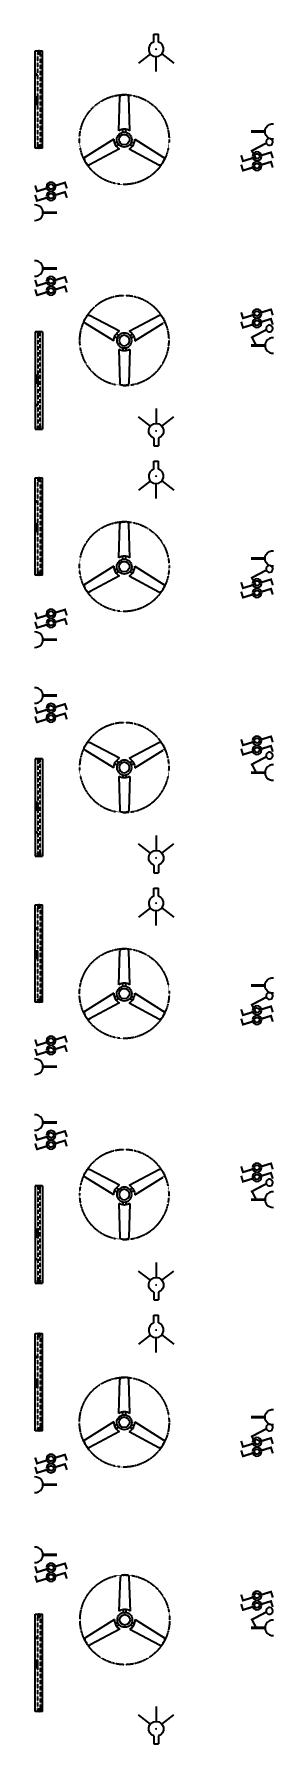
# Model space of a CAD drawing. Header units: inches. Extents: x 2669625 to 18251042, y -990446 to 2819736.
# Drawn here: x 10147928 to 10290921, y 756280 to 1774536 of the extents above; entities that cross this region are included whole.
import ezdxf
from ezdxf.enums import TextEntityAlignment as Align

# ---------------------------------------------------------------- set-up
doc = ezdxf.new("R2010")
doc.units = ezdxf.units.IN
doc.header["$MEASUREMENT"] = 0
doc.linetypes.add('DASHED', pattern=[0.75, 0.5, -0.25])
doc.layers.add('EMATE_LIGHTS', color=6, linetype='Continuous', lineweight=35)
doc.layers.add('EMATE_POINTS', color=1, linetype='Continuous', lineweight=35)
doc.styles.add('ROMAND', font='romand', dxfattribs={"height": 0.08})
doc.styles.get("Standard").update_dxf_attribs({"font": 'arial.ttf'})

# ---------------------------------------------------------------- blocks, each defined once
blk = doc.blocks.new('*U481')
at = {"const_width": 0.375}
blk.add_lwpolyline([(2.9, 0), (1.04, 0)], dxfattribs=at)
blk.add_arc((0, 0), 1.04, 264.6917, 95.3083)
at = {"style": 'ROMAND'}
blk.add_attdef('TYPE', text='', height=1.5, dxfattribs=at).set_placement((0.31, -4.9), align=Align.CENTER)
at = {"style": 'ROMAND', "flags": 1}
for tag, p in [('WATT', (0.22, -7.19)), ('DESC', (0.22, -9.33))]:
    blk.add_attdef(tag, text='', height=1.5, dxfattribs=at).set_placement(p, align=Align.CENTER)
blk = doc.blocks.new('*X375')
at = {"color": 0}
for p, q in [((10989, 18473), (11024, 18508)), ((10989, 18479), (11019, 18508)), ((10989, 18484), (11013, 18508)), ((10989, 18490), (11007, 18508)), ((10989, 18496), (11002, 18508)), ((10989, 18501), (10996, 18508)), ((10989, 18507), (10990, 18508)), ((10995, 18473), (11030, 18508)), ((11000, 18473), (11036, 18508)), ((11006, 18473), (11041, 18508)), ((11012, 18473), (11047, 18508)), ((11017, 18473), (11053, 18508)), ((11023, 18473), (11058, 18508)), ((11029, 18473), (11064, 18508)), ((11034, 18473), (11070, 18508)), ((11040, 18473), (11075, 18508)), ((11046, 18473), (11081, 18508)), ((11051, 18473), (11087, 18508)), ((11057, 18473), (11089, 18505)), ((11063, 18473), (11089, 18499)), ((11068, 18473), (11089, 18494)), ((11074, 18473), (11089, 18488)), ((11080, 18473), (11089, 18483)), ((11085, 18473), (11089, 18477))]:
    blk.add_line(p, q, dxfattribs=at)
blk = doc.blocks.new('*X376')
at = {"color": 0}
for p, q in [((9206, 19683), (9225, 19701)), ((9206, 19688), (9219, 19701)), ((9207, 19678), (9231, 19701)), ((9210, 19675), (9236, 19701)), ((9213, 19672), (9242, 19701)), ((9216, 19670), (9244, 19698)), ((9221, 19669), (9244, 19692)), ((9227, 19669), (9244, 19687)), ((9233, 19669), (9244, 19681)), ((9238, 19669), (9244, 19675)), ((9244, 19669), (9244, 19670))]:
    blk.add_line(p, q, dxfattribs=at)
blk = doc.blocks.new('*X377')
at = {"color": 0}
for p, q in [((10468, 19677), (10492, 19701)), ((10468, 19683), (10486, 19701)), ((10468, 19688), (10481, 19701)), ((10468, 19694), (10475, 19701)), ((10468, 19700), (10469, 19701)), ((10468, 19671), (10497, 19700)), ((10471, 19669), (10500, 19698)), ((10477, 19669), (10503, 19695)), ((10483, 19669), (10505, 19692)), ((10488, 19669), (10506, 19687)), ((10495, 19670), (10505, 19681))]:
    blk.add_line(p, q, dxfattribs=at)
blk = doc.blocks.new('*U445')
for p, q in [((-650, 0), (650, 0)), ((-66, 0), (34, 0)), ((34, -35), (34, 0)), ((327, -22), (327, 0)), ((338, -22), (338, 0)), ((650, 0), (650, -100)), ((-650, -100), (-650, 0)), ((-650, -51), (-650, -49)), ((-650, -100), (650, -100)), ((-635, -34), (-612, -34)), ((-612, -66), (-635, -66)), ((-612, -34), (-612, -66)), ((-66, -35), (-66, 0)), ((-66, -35), (34, -35)), ((327, -22), (338, -22)), ((612, -34), (612, -66)), ((635, -34), (612, -34)), ((612, -66), (635, -66)), ((650, -51), (650, -49))]:
    blk.add_line(p, q)
at = {"linetype": 'DASHED'}
for p, q in [((-612, -34), (612, -34)), ((612, -66), (-612, -66))]:
    blk.add_line(p, q, dxfattribs=at)
for centre, start, end in [((-635, -49), 90, 180), ((-635, -51), 180, 270), ((635, -49), 0, 90), ((635, -51), 270, 0)]:
    blk.add_arc(centre, 15, start, end)
for name, p in [('*X376', (-9856, -19735)), ('*X375', (-11055, -18508)), ('*X377', (-9856, -19735))]:
    blk.add_blockref(name, p)
at = {"style": 'ROMAND', "flags": 1}
for tag, p in [('WATT', (27, -9)), ('DESC', (27, -223))]:
    blk.add_attdef(tag, text='', height=150, dxfattribs=at).set_placement(p, align=Align.CENTER)
blk = doc.blocks.new('*U446')
for p, q in [((-0.32, 0), (0.32, 0)), ((-0.32, -1.05), (-0.32, 0)), ((0.32, -1.05), (0.32, 0)), ((-0.77, -2.64), (-2.35, -3.87)), ((0, -5), (0, -3)), ((0.77, -2.64), (2.35, -3.87))]:
    blk.add_line(p, q)
at = {"const_width": 0.138}
blk.add_lwpolyline([(0, -1.93, 1), (0, -2.07, 1)], format="xyb", close=True, dxfattribs=at)
for points in [[(-0.77, -2.64, 0.25, 0, 0), (-2.35, -3.87, 0, 0, 0)], [(0, -3, 0.25, 0, 0), (0, -5, 0, 0, 0)], [(0.77, -2.64, 0.25, 0, 0), (2.35, -3.87, 0, 0, 0)]]:
    blk.add_lwpolyline(points, format="xyseb")
blk.add_arc((0, -2), 1, 108.3745, 71.6255)
at = {"style": 'ROMAND'}
blk.add_attdef('TYPE', text='', height=1.5, dxfattribs=at).set_placement((0.2, -7), align=Align.CENTER)
at = {"style": 'ROMAND', "flags": 1}
for tag, p in [('WATT', (0.11, -9.29)), ('DESC', (0.11, -11.42))]:
    blk.add_attdef(tag, text='', height=1.5, dxfattribs=at).set_placement(p, align=Align.CENTER)
blk = doc.blocks.new('CFAN-1200')
for p, q in [((-75, 118), (-59, 570)), ((75, 118), (59, 570)), ((-140, 6), (-523, -234)), ((-20, 98), (-20, 139)), ((20, 98), (20, 139)), ((140, 6), (523, -234)), ((-65, -124), (-464, -336)), ((-95, -32), (-130, -52)), ((-75, -66), (-110, -87)), ((65, -124), (464, -336)), ((75, -66), (110, -87)), ((95, -32), (130, -52))]:
    blk.add_line(p, q)
at = {"linetype": 'DASHED'}
blk.add_circle((0, 0), 600, dxfattribs=at)
for radius in [100, 70]:
    blk.add_circle((0, 0), radius)
for centre, radius, start, end in [((-29, 569), 30, 92.9274, 177.9847), ((0, 0), 600, 87.0726, 92.9274), ((29, 569), 30, 2.0153, 87.0726), ((0, 0), 140, 177.6076, 242.3924), ((0, 0), 140, 57.6076, 122.3924), ((0, 0), 140, 297.6076, 2.3924), ((-508, -259), 30, 122.0153, 207.0726), ((0, 0), 600, 207.0726, 212.9274), ((-478, -310), 30, 212.9274, 297.9847), ((478, -310), 30, 242.0153, 327.0726), ((0, 0), 600, 327.0726, 332.9274), ((508, -259), 30, 332.9274, 57.9847)]:
    blk.add_arc(centre, radius, start, end)
at = {"style": 'ROMAND', "flags": 1}
for tag, p in [('WATT', (0, -381)), ('DESC', (0, -595))]:
    blk.add_attdef(tag, text='', height=150, dxfattribs=at).set_placement(p, align=Align.CENTER)
blk = doc.blocks.new('*U482')
at = {"const_width": 0.283}
for points in [[(-2.45, 0.76), (-3.75, 1.16), (-4, 0.39)], [(-1.3, 0.4), (0, 0), (0.24, 0.78)]]:
    blk.add_lwpolyline(points, dxfattribs=at)
blk.add_circle((-1.87, 0.62), 0.602)
at = {"extrusion": (0, 0, -1)}
blk.add_ellipse((-1.87, 0.62), major_axis=(0, 0.339), ratio=1, start_param=0.548994, end_param=6.832179, dxfattribs=at)
at = {"flags": 1}
blk.add_attdef('WATTS', text='', height=2, dxfattribs=at).set_placement((0.92, -0.27), align=Align.CENTER)
blk.add_attdef('CIRC', text='', height=2).set_placement((0.92, -2.27), align=Align.CENTER)
blk = doc.blocks.new('*U483')
at = {"const_width": 0.283}
blk.add_lwpolyline([(0.88, -0.16), (2.8, -1.17), (2.29, -2.13)], dxfattribs=at)
blk.add_ellipse((0.45, 0), major_axis=(-0.32, -0.32), ratio=1, start_param=0.548994, end_param=6.832179)
blk.add_attdef('CIRC', text='', height=2).set_placement((1.96, 3.93), align=Align.CENTER)
at = {"flags": 1}
blk.add_attdef('WATTS', text='', height=2, dxfattribs=at).set_placement((1.96, 1.01), align=Align.CENTER)
blk = doc.blocks.new('*U484')
at = {"const_width": 0.375}
blk.add_lwpolyline([(-2.9, 0), (-1.04, 0)], dxfattribs=at)
blk.add_arc((0, 0), 1.04, 84.6917, 275.3083)
at = {"style": 'ROMAND'}
blk.add_attdef('TYPE', text='', height=1.5, dxfattribs=at).set_placement((0.31, -4.9), align=Align.CENTER)
at = {"style": 'ROMAND', "flags": 1}
for tag, p in [('WATT', (0.22, -7.19)), ('DESC', (0.22, -9.33))]:
    blk.add_attdef(tag, text='', height=1.5, dxfattribs=at).set_placement(p, align=Align.CENTER)

msp = doc.modelspace()

# ---------------------------------------------------------------- block references
at = {"layer": 'EMATE_LIGHTS'}
for name, p, xscale, yscale, zscale in [('*U446', (10220699, 1774536), 4452.348483985859, 4452.348483985859, 4452.348483985859), ('CFAN-1200', (10201706, 1711763), 44.5234848398586, 44.5234848398586, 44.5234848398586), ('*U446', (10220699, 1520206), 4452.348483985859, 4452.348483985859, 4452.348483985859), ('CFAN-1200', (10201706, 1457432), 44.5234848398586, 44.5234848398586, 44.5234848398586), ('*U446', (10220699, 1265875), 4452.348483985859, 4452.348483985859, 4452.348483985859), ('CFAN-1200', (10201706, 1203101), 44.5234848398586, 44.5234848398586, 44.5234848398586), ('*U446', (10220694, 1011595), 4452.348483985859, 4452.348483985859, 4452.348483985859), ('CFAN-1200', (10201706, 947812), 44.5234848398586, 44.5234848398586, 44.5234848398586), ('CFAN-1200', (10202026, 830115), 44.5234848398586, 44.5234848398586, 44.5234848398586)]:
    msp.add_blockref(name, p, dxfattribs=dict(at, xscale=xscale, yscale=yscale, zscale=zscale))
for name, p, xscale, yscale, zscale, rotation in [('*U445', (10148558, 1735605), 44.5234848398586, 44.5234848398586, 44.5234848398586, 90), ('CFAN-1200', (10201706, 1592085), -44.5234848398586, 44.5234848398586, 44.5234848398586, 180), ('*U445', (10148558, 1568242), -44.5234848398586, 44.5234848398586, 44.5234848398586, 90), ('*U446', (10220699, 1529311), -4452.348483985859, 4452.348483985859, 4452.348483985859, 180), ('*U445', (10148558, 1481274), 44.5234848398586, 44.5234848398586, 44.5234848398586, 90), ('CFAN-1200', (10201706, 1337754), -44.5234848398586, 44.5234848398586, 44.5234848398586, 180), ('*U445', (10148558, 1313912), -44.5234848398586, 44.5234848398586, 44.5234848398586, 90), ('*U446', (10220699, 1274981), -4452.348483985859, 4452.348483985859, 4452.348483985859, 180), ('*U445', (10148558, 1226944), 44.5234848398586, 44.5234848398586, 44.5234848398586, 90), ('CFAN-1200', (10201706, 1083423), -44.5234848398586, 44.5234848398586, 44.5234848398586, 180), ('*U445', (10148558, 1059581), -44.5234848398586, 44.5234848398586, 44.5234848398586, 90), ('*U446', (10220699, 1020650), -4452.348483985859, 4452.348483985859, 4452.348483985859, 180), ('*U445', (10148558, 971655), 44.5234848398586, 44.5234848398586, 44.5234848398586, 90), ('*U445', (10148558, 804458), 44.5234848398586, 44.5234848398586, 44.5234848398586, 90), ('*U446', (10220694, 756280), -4452.348483985859, 4452.348483985859, 4452.348483985859, 180)]:
    msp.add_blockref(name, p, dxfattribs=dict(at, xscale=xscale, yscale=yscale, zscale=zscale, rotation=rotation))
at = {"layer": 'EMATE_POINTS', "xscale": -4452.348483985859, "yscale": 4452.348483985859, "zscale": 4452.348483985859}
for name, p, rotation in [('*U484', (10290291, 1716608), 180), ('*U482', (10272498, 1698963), 359.9999999999917), ('*U482', (10272498, 1693344), 359.9999999999917), ('*U482', (10149632, 1680957), 359.9999999999917), ('*U482', (10149632, 1675339), 359.9999999999917), ('*U482', (10149632, 1624694), 359.9999999999917), ('*U482', (10149632, 1619076), 359.9999999999917), ('*U482', (10272498, 1605409), 359.9999999999917), ('*U482', (10272498, 1599791), 359.9999999999917), ('*U484', (10290291, 1462277), 180), ('*U482', (10272498, 1444632), 359.9999999999917), ('*U482', (10272498, 1439014), 359.9999999999917), ('*U482', (10149632, 1426626), 359.9999999999917), ('*U482', (10149632, 1421008), 359.9999999999917), ('*U482', (10149632, 1370363), 359.9999999999917), ('*U482', (10149632, 1364745), 359.9999999999917), ('*U482', (10272498, 1351078), 359.9999999999917), ('*U482', (10272498, 1345460), 359.9999999999917), ('*U484', (10290291, 1207947), 180), ('*U482', (10272498, 1190301), 359.9999999999917), ('*U482', (10272498, 1184683), 359.9999999999917), ('*U482', (10149632, 1172296), 359.9999999999917), ('*U482', (10149632, 1166677), 359.9999999999917), ('*U482', (10149632, 1116033), 359.9999999999917), ('*U482', (10149632, 1110414), 359.9999999999917), ('*U482', (10272498, 1096748), 359.9999999999917), ('*U482', (10272498, 1091129), 359.9999999999917), ('*U484', (10290291, 950841), 180), ('*U482', (10272498, 933196), 359.9999999999917), ('*U482', (10149632, 923304), 359.9999999999917), ('*U482', (10272498, 927578), 359.9999999999917), ('*U482', (10149632, 917685), 359.9999999999917), ('*U482', (10149632, 858511), 359.9999999999917), ('*U482', (10149632, 852893), 359.9999999999917), ('*U482', (10272498, 841670), 359.9999999999917), ('*U482', (10272498, 836052), 359.9999999999917)]:
    msp.add_blockref(name, p, dxfattribs=dict(at, rotation=rotation))
at = {"layer": 'EMATE_POINTS', "yscale": 4452.348483985859, "zscale": 4452.348483985859}
for name, p, xscale in [('*U483', (10290291, 1710334), -4452.348483985859), ('*U481', (10148558, 1668241), 4452.348483985859), ('*U481', (10148558, 1634986), 4452.348483985859), ('*U483', (10290291, 1599190), -4452.348483985859), ('*U484', (10290291, 1589079), 4452.348483985859), ('*U483', (10290291, 1456004), -4452.348483985859), ('*U481', (10148558, 1413910), 4452.348483985859), ('*U481', (10148558, 1380655), 4452.348483985859), ('*U483', (10290291, 1344860), -4452.348483985859), ('*U484', (10290291, 1334748), 4452.348483985859), ('*U483', (10290291, 1201673), -4452.348483985859), ('*U481', (10148558, 1159580), 4452.348483985859), ('*U481', (10148558, 1126324), 4452.348483985859), ('*U483', (10290291, 1090529), -4452.348483985859), ('*U484', (10290291, 1080417), 4452.348483985859), ('*U483', (10290291, 944568), -4452.348483985859), ('*U481', (10148558, 910588), 4452.348483985859), ('*U481', (10148558, 868803), 4452.348483985859), ('*U483', (10290291, 835452), -4452.348483985859), ('*U484', (10290291, 825340), 4452.348483985859)]:
    msp.add_blockref(name, p, dxfattribs=dict(at, xscale=xscale))

doc.saveas('drawing.dxf')
